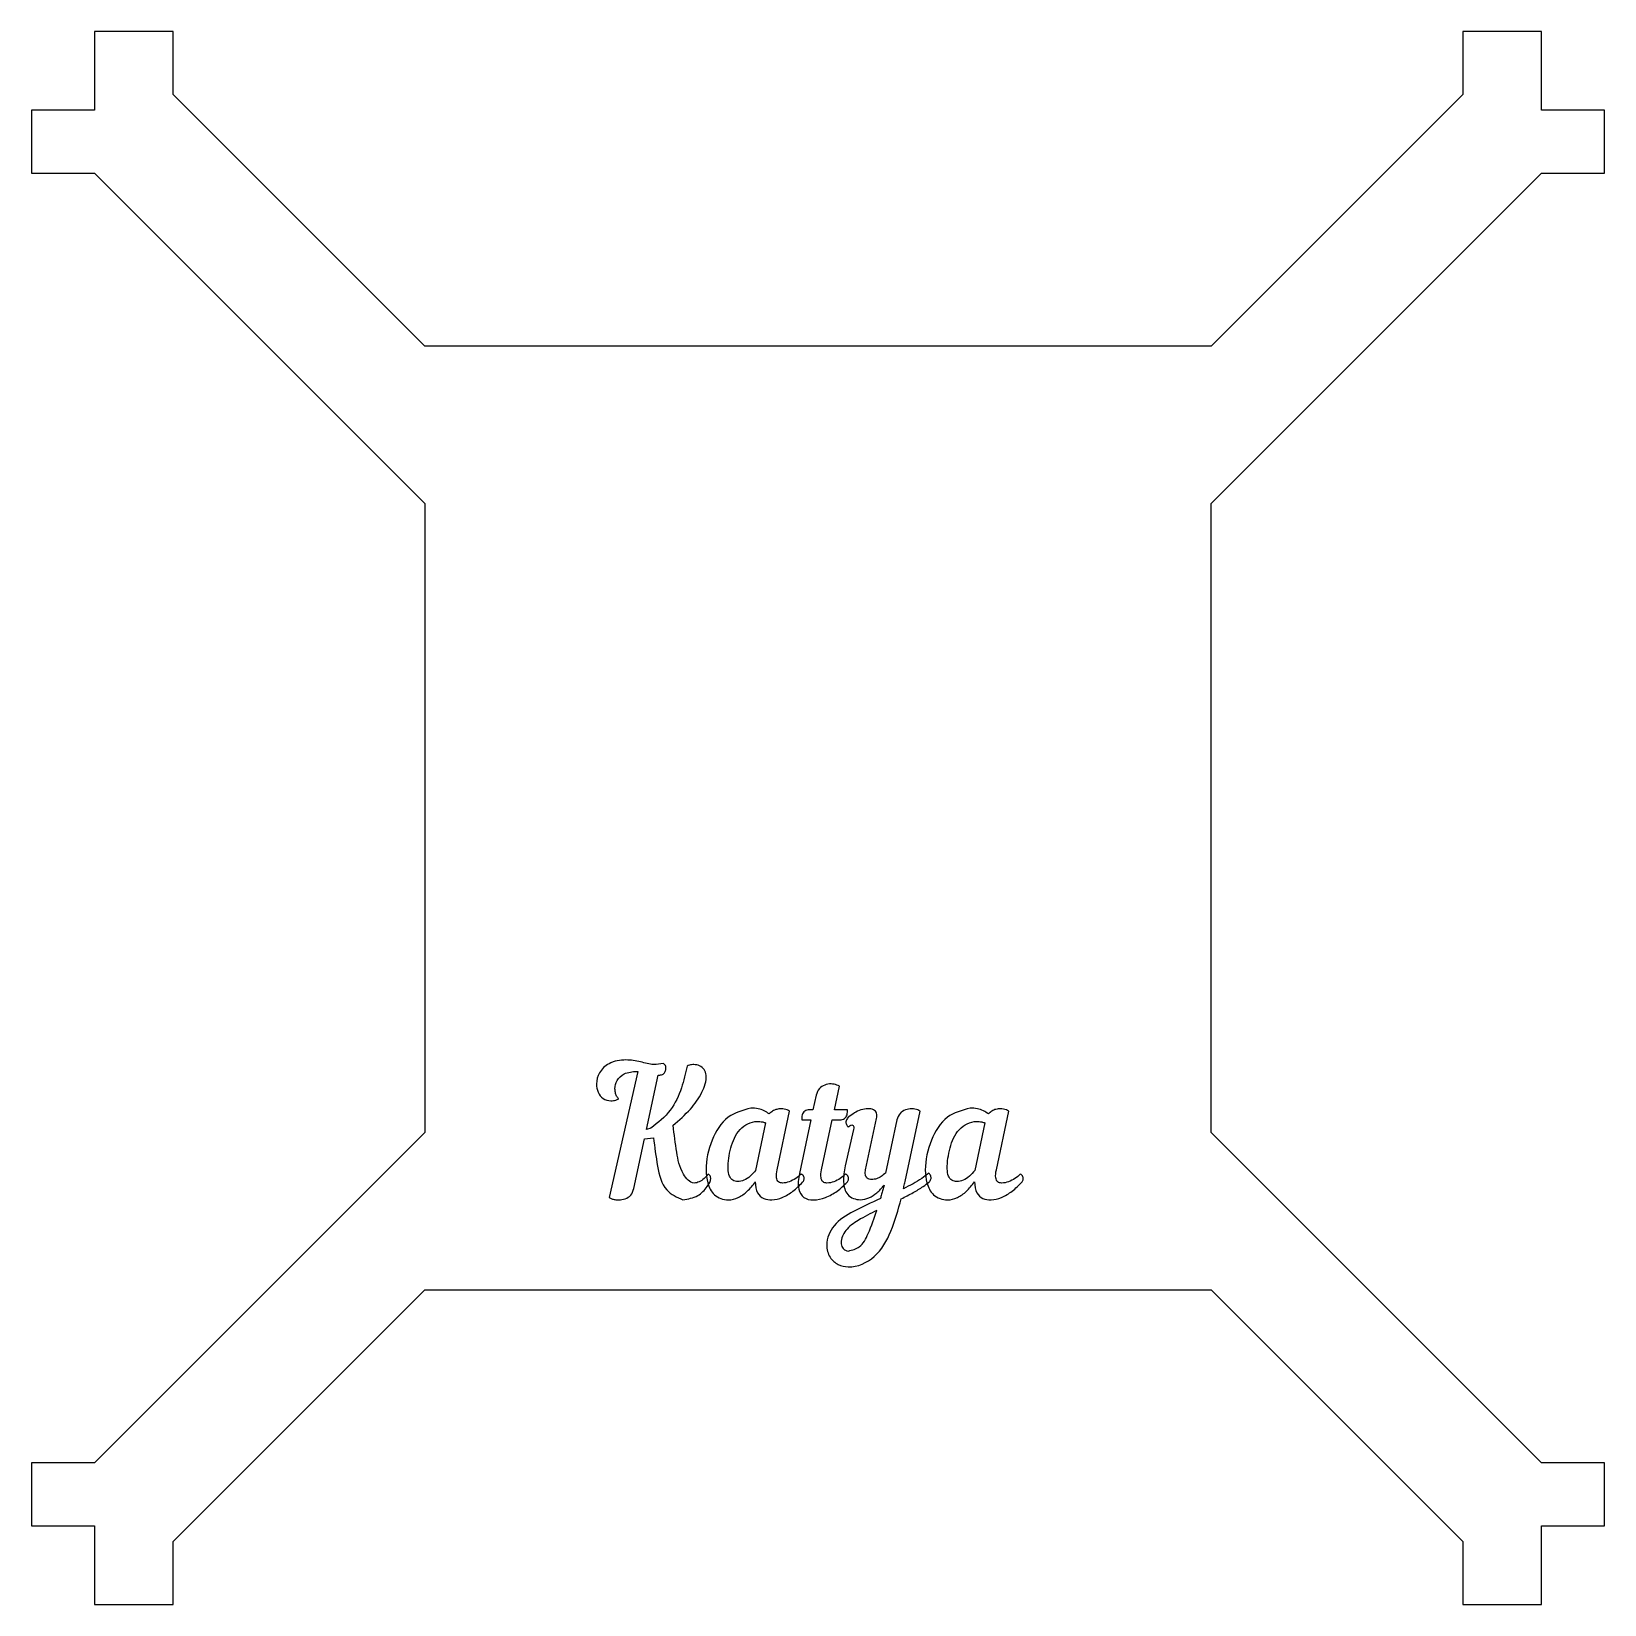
# Model space of a CAD drawing. Extents: x 605 to 805, y 526 to 726.
import ezdxf

# ---------------------------------------------------------------- set-up
doc = ezdxf.new("R2010")
doc.units = 0
doc.layers.get('0').update_dxf_attribs({"linetype": 'CONTINUOUS'})

msp = doc.modelspace()

# ---------------------------------------------------------------- linework, layer by layer
at = {"color": 7}
for p, q in [((622.58953, 726.417758), (612.58952, 726.417758)), ((612.58952, 726.417758), (612.58952, 716.417748)), ((622.58953, 718.417758), (622.58953, 726.417758)), ((796.58953, 726.417758), (786.58952, 726.417758)), ((786.58952, 726.417758), (786.58952, 718.417758)), ((796.58953, 716.417748), (796.58953, 726.417758)), ((654.58953, 686.417748), (622.58953, 718.417758)), ((786.58952, 718.417758), (754.58952, 686.417748)), ((612.58952, 716.417748), (604.589531, 716.417748)), ((604.589531, 716.417748), (604.589531, 708.417748)), ((804.58952, 716.417748), (796.58953, 716.417748)), ((804.58952, 708.417748), (804.58952, 716.417748)), ((604.589531, 708.417748), (612.58952, 708.417748)), ((612.58952, 708.417748), (654.58953, 666.417748)), ((754.58952, 666.417748), (796.58953, 708.417748)), ((796.58953, 708.417748), (804.58952, 708.417748)), ((754.58952, 686.417748), (654.58953, 686.417748)), ((654.58953, 666.417748), (654.58953, 586.41776)), ((754.58952, 586.41776), (754.58952, 666.417748)), ((654.58953, 586.41776), (612.58952, 544.41776)), ((796.58953, 544.41776), (754.58952, 586.41776)), ((622.58953, 534.41776), (654.58953, 566.41776)), ((654.58953, 566.41776), (754.58952, 566.41776)), ((754.58952, 566.41776), (786.58952, 534.41776)), ((612.58952, 544.41776), (604.589531, 544.41776)), ((604.589531, 544.41776), (604.589531, 536.41777)), ((804.58952, 544.41776), (796.58953, 544.41776)), ((804.58952, 536.41777), (804.58952, 544.41776)), ((604.589531, 536.41777), (612.58952, 536.41777)), ((612.58952, 536.41777), (612.58952, 526.41776)), ((796.58953, 526.41776), (796.58953, 536.41777)), ((796.58953, 536.41777), (804.58952, 536.41777)), ((622.58953, 526.41776), (622.58953, 534.41776)), ((786.58952, 534.41776), (786.58952, 526.41776)), ((612.58952, 526.41776), (622.58953, 526.41776)), ((786.58952, 526.41776), (796.58953, 526.41776))]:
    msp.add_line(p, q, dxfattribs=at)
at = {"color": 5}
for p, q in [((681.689504, 594.209116), (678.054474, 578.156316)), ((681.576614, 594.209116), (681.689504, 594.209116)), ((682.795814, 586.803605), (684.263364, 593.734983)), ((684.263364, 593.734983), (684.466564, 593.734983)), ((706.673924, 589.332316), (707.306104, 592.312583)), ((704.348414, 591.183694), (703.942014, 589.332316)), ((699.394004, 581.67845), (700.974454, 589.151694)), ((703.671084, 588.022805), (702.226104, 581.204316)), ((702.542194, 588.022805), (703.671084, 588.022805)), ((703.942014, 589.332316), (703.490464, 589.332316)), ((705.048324, 581.67845), (706.380414, 588.022805)), ((706.380414, 588.022805), (707.373834, 588.022805)), ((708.322104, 589.332316), (706.673924, 589.332316)), ((710.646534, 581.701027), (712.046364, 588.203427)), ((714.620224, 588.022805), (713.152674, 581.27205)), ((715.658804, 580.210894), (717.577914, 589.151694)), ((727.263454, 581.67845), (728.843894, 589.151694)), ((683.337674, 586.984227), (682.795814, 586.803605)), ((697.926454, 587.661561), (696.662094, 581.610716)), ((709.111244, 586.826183), (708.050114, 582.197738)), ((725.795894, 587.661561), (724.531544, 581.610716)), ((681.192794, 579.307783), (682.524874, 585.606983)), ((682.524874, 585.606983), (683.676344, 585.765027))]:
    msp.add_line(p, q, dxfattribs=at)
for points in [[(676.808517, 594.028494), (676.560071, 593.599657), (676.429937, 593.101635), (676.428874, 592.606094)], [(678.021031, 595.179961), (677.525528, 594.913403), (677.090706, 594.515576), (676.808517, 594.028494)], [(680.176794, 595.654095), (679.434931, 595.654956), (678.675112, 595.531827), (678.021031, 595.179961)], [(679.937632, 593.871286), (680.435477, 594.12125), (681.006045, 594.165183), (681.576614, 594.209116)], [(682.029004, 595.41661), (681.419179, 595.563893), (680.804412, 595.653366), (680.176794, 595.654095)], [(683.69056, 595.078779), (683.132356, 595.101483), (682.582717, 595.282878), (682.029004, 595.41661)], [(684.940704, 595.202539), (684.522422, 595.132248), (684.10414, 595.061957), (683.69056, 595.078779)], [(684.902234, 593.867942), (685.017963, 593.942967), (685.10744, 594.06519), (685.167317, 594.196574)], [(685.123004, 595.040313), (685.072524, 595.103536), (685.006614, 595.153037), (684.940704, 595.202539)], [(685.22502, 594.83795), (685.203456, 594.911055), (685.169883, 594.981601), (685.123004, 595.040313)], [(685.167317, 594.196574), (685.22807, 594.329878), (685.258352, 594.472614), (685.256794, 594.615517)], [(685.256794, 594.615517), (685.255977, 594.690469), (685.2464, 594.765468), (685.22502, 594.83795)], [(687.966124, 594.88645), (687.747, 593.956446), (687.527875, 593.026442), (687.222729, 592.11022)], [(688.232872, 594.993483), (688.141497, 594.965432), (688.053811, 594.925941), (687.966124, 594.88645)], [(688.519695, 595.050347), (688.422608, 595.03872), (688.325832, 595.022021), (688.232872, 594.993483)], [(688.801503, 595.067072), (688.70745, 595.068072), (688.613428, 595.061573), (688.519695, 595.050347)], [(689.536531, 594.901502), (689.303768, 595.00833), (689.052524, 595.064406), (688.801503, 595.067072)], [(690.121043, 594.434895), (689.980431, 594.639404), (689.767586, 594.795458), (689.536531, 594.901502)], [(690.359364, 593.712405), (690.332365, 593.968703), (690.264074, 594.226867), (690.121043, 594.434895)], [(676.428874, 592.606094), (676.428093, 592.242535), (676.496787, 591.880311), (676.647127, 591.548284)], [(678.776963, 591.996494), (678.775065, 592.357807), (678.864148, 592.725596), (679.046225, 593.041762)], [(679.046225, 593.041762), (679.251628, 593.39843), (679.575378, 593.689401), (679.937632, 593.871286)], [(684.466564, 593.734983), (684.621972, 593.760992), (684.77738, 593.787001), (684.902234, 593.867942)], [(687.222729, 592.11022), (686.886861, 591.101757), (686.446778, 590.109991), (685.812036, 589.278799)], [(689.827533, 591.565008), (690.167218, 592.237606), (690.437874, 592.967117), (690.359364, 593.712405)], [(704.759834, 592.014055), (704.561739, 591.782473), (704.455077, 591.483083), (704.348414, 591.183694)], [(705.442187, 592.468119), (705.181769, 592.37066), (704.935039, 592.218879), (704.759834, 592.014055)], [(706.244953, 592.606094), (705.973311, 592.60818), (705.700989, 592.564974), (705.442187, 592.468119)], [(706.640483, 592.570137), (706.509691, 592.593293), (706.377403, 592.605077), (706.244953, 592.606094)], [(707.000889, 592.468955), (706.885705, 592.516384), (706.763759, 592.548312), (706.640483, 592.570137)], [(707.306104, 592.312583), (707.206258, 592.369044), (707.106411, 592.425505), (707.000889, 592.468955)], [(676.647127, 591.548284), (676.786424, 591.240648), (676.995813, 590.958935), (677.27178, 590.766423)], [(677.27178, 590.766423), (677.556382, 590.567889), (677.911793, 590.464223), (678.257673, 590.461206)], [(678.257673, 590.461206), (678.364177, 590.460276), (678.469776, 590.46889), (678.5746, 590.484619)], [(678.5746, 590.484619), (678.683533, 590.500964), (678.791628, 590.524993), (678.896544, 590.558205)], [(678.833828, 591.506473), (678.797702, 591.667589), (678.777831, 591.831365), (678.776963, 591.996494)], [(678.991039, 591.05659), (678.918796, 591.197664), (678.868727, 591.350827), (678.833828, 591.506473)], [(678.896544, 590.558205), (679.009668, 590.594014), (679.119096, 590.640498), (679.228524, 590.686983)], [(679.228524, 590.686983), (679.143081, 590.80676), (679.057638, 590.926538), (678.991039, 591.05659)], [(688.362488, 589.417611), (688.93392, 590.062905), (689.428383, 590.774666), (689.827533, 591.565008)], [(685.812036, 589.278799), (685.134924, 588.392125), (684.236299, 587.688176), (683.337674, 586.984227)], [(686.159904, 587.345472), (686.928819, 588.006202), (687.697734, 588.666932), (688.362488, 589.417611)], [(693.182608, 588.37067), (692.249359, 587.685403), (691.602708, 586.588097), (691.140573, 585.454793)], [(696.052494, 589.535516), (695.023546, 589.251207), (693.994597, 588.966899), (693.182608, 588.37067)], [(696.981528, 589.452731), (696.674389, 589.507963), (696.363442, 589.521739), (696.052494, 589.535516)], [(697.750009, 589.204376), (697.51056, 589.326004), (697.247472, 589.404908), (696.981528, 589.452731)], [(698.378004, 588.79045), (698.175507, 588.940777), (697.973009, 589.091104), (697.750009, 589.204376)], [(698.821198, 589.160893), (698.658746, 589.059275), (698.518375, 588.924862), (698.378004, 588.79045)], [(699.349687, 589.3758), (699.163642, 589.329637), (698.98165, 589.261261), (698.821198, 589.160893)], [(699.913294, 589.445205), (699.724063, 589.445689), (699.534868, 589.421748), (699.349687, 589.3758)], [(700.308823, 589.409248), (700.178005, 589.432581), (700.045641, 589.444867), (699.913294, 589.445205)], [(700.669232, 589.308066), (700.554054, 589.355449), (700.432125, 589.387256), (700.308823, 589.409248)], [(700.974454, 589.151694), (700.874602, 589.208176), (700.77475, 589.264658), (700.669232, 589.308066)], [(702.582333, 588.683414), (702.516791, 588.46933), (702.529493, 588.246067), (702.542194, 588.022805)], [(702.908458, 589.153367), (702.754079, 589.04663), (702.638981, 588.86845), (702.582333, 588.683414)], [(703.490464, 589.332316), (703.281626, 589.299649), (703.072788, 589.266983), (702.908458, 589.153367)], [(707.373834, 588.022805), (707.582674, 588.055471), (707.791513, 588.088138), (707.955844, 588.201755)], [(707.955844, 588.201755), (708.110222, 588.308492), (708.225319, 588.486672), (708.281967, 588.671707)], [(708.433914, 588.361472), (708.323817, 588.223131), (708.213719, 588.084791), (708.168, 587.919115)], [(708.281967, 588.671707), (708.347507, 588.885792), (708.334806, 589.109054), (708.322104, 589.332316)], [(709.219959, 588.913374), (708.94554, 588.747175), (708.689727, 588.554323), (708.433914, 588.361472)], [(710.056172, 589.299705), (709.763451, 589.207654), (709.483148, 589.072772), (709.219959, 588.913374)], [(710.962624, 589.445205), (710.651987, 589.440643), (710.347912, 589.391446), (710.056172, 589.299705)], [(711.649994, 589.313919), (711.440007, 589.426226), (711.199409, 589.448683), (710.962624, 589.445205)], [(712.036327, 588.906684), (711.967175, 589.075937), (711.818432, 589.223834), (711.649994, 589.313919)], [(712.046364, 588.203427), (712.084668, 588.449021), (712.122972, 588.694616), (712.036327, 588.906684)], [(715.031644, 588.853166), (714.833549, 588.621584), (714.726887, 588.322194), (714.620224, 588.022805)], [(715.713997, 589.30723), (715.453579, 589.209771), (715.206849, 589.05799), (715.031644, 588.853166)], [(716.516763, 589.445205), (716.245121, 589.447291), (715.972799, 589.404085), (715.713997, 589.30723)], [(716.912293, 589.409248), (716.781501, 589.432404), (716.649213, 589.444188), (716.516763, 589.445205)], [(717.272699, 589.308066), (717.157515, 589.355495), (717.035569, 589.387423), (716.912293, 589.409248)], [(717.577914, 589.151694), (717.478068, 589.208155), (717.378221, 589.264616), (717.272699, 589.308066)], [(721.052058, 588.37067), (720.118809, 587.685403), (719.472158, 586.588097), (719.010023, 585.454793)], [(723.921944, 589.535516), (722.892996, 589.251207), (721.864047, 588.966899), (721.052058, 588.37067)], [(724.850976, 589.452731), (724.543838, 589.507963), (724.232891, 589.521739), (723.921944, 589.535516)], [(725.619454, 589.204376), (725.380006, 589.326003), (725.116919, 589.404907), (724.850976, 589.452731)], [(726.247454, 588.79045), (726.044955, 588.940777), (725.842456, 589.091104), (725.619454, 589.204376)], [(726.690645, 589.160893), (726.528194, 589.059275), (726.387824, 588.924862), (726.247454, 588.79045)], [(727.219132, 589.3758), (727.033088, 589.329637), (726.851096, 589.261261), (726.690645, 589.160893)], [(727.782743, 589.445206), (727.593511, 589.44569), (727.404314, 589.421749), (727.219132, 589.3758)], [(728.178272, 589.409248), (728.047454, 589.432581), (727.91509, 589.444867), (727.782743, 589.445206)], [(728.538678, 589.308066), (728.423502, 589.355449), (728.301574, 589.387256), (728.178272, 589.409248)], [(728.843894, 589.151694), (728.744044, 589.208176), (728.644194, 589.264658), (728.538678, 589.308066)], [(686.635706, 583.917831), (686.46008, 585.038472), (686.309992, 586.191972), (686.159904, 587.345472)], [(693.515425, 584.470568), (693.746679, 585.328979), (694.071855, 586.180929), (694.691139, 586.826183)], [(694.691139, 586.826183), (695.255642, 587.414359), (696.064521, 587.830791), (696.865293, 587.842183)], [(696.865293, 587.842183), (696.978995, 587.843801), (697.092532, 587.837252), (697.205634, 587.825458)], [(697.205634, 587.825458), (697.323451, 587.813172), (697.440794, 587.795194), (697.556007, 587.768594)], [(697.556007, 587.768594), (697.681166, 587.739699), (697.80381, 587.70063), (697.926454, 587.661561)], [(708.168, 587.919115), (708.125591, 587.765432), (708.138577, 587.588227), (708.20312, 587.441637)], [(708.20312, 587.441637), (708.256522, 587.320351), (708.345218, 587.220022), (708.433914, 587.119694)], [(708.433914, 587.119694), (708.49347, 587.171308), (708.553026, 587.222922), (708.616209, 587.270213)], [(708.616209, 587.270213), (708.662359, 587.304755), (708.710444, 587.33699), (708.763384, 587.360524)], [(708.763384, 587.360524), (708.801937, 587.377662), (708.843064, 587.390185), (708.885474, 587.390628)], [(708.885474, 587.390628), (708.946644, 587.391266), (709.010483, 587.36677), (709.054389, 587.324566)], [(709.054389, 587.324566), (709.104972, 587.275944), (709.1291, 587.203819), (709.138008, 587.133074)], [(709.138008, 587.133074), (709.151141, 587.028776), (709.131193, 586.927479), (709.111244, 586.826183)], [(721.384868, 584.470568), (721.616124, 585.328979), (721.941301, 586.180928), (722.560586, 586.826183)], [(722.560586, 586.826183), (723.12509, 587.41436), (723.933971, 587.830793), (724.734744, 587.842183)], [(724.734744, 587.842183), (724.848444, 587.843801), (724.96198, 587.837252), (725.075079, 587.825458)], [(725.075079, 587.825458), (725.192896, 587.813172), (725.310239, 587.795194), (725.425452, 587.768595)], [(725.425452, 587.768595), (725.550609, 587.7397), (725.673252, 587.70063), (725.795894, 587.661561)], [(683.676344, 585.765027), (683.820545, 584.577906), (683.964746, 583.390786), (684.191451, 582.140876)], [(691.140573, 585.454793), (690.637169, 584.220284), (690.352705, 582.943059), (690.362894, 581.655873)], [(693.162544, 581.813916), (693.141938, 582.71623), (693.280019, 583.596747), (693.515425, 584.470568)], [(719.010023, 585.454793), (718.506619, 584.220284), (718.222155, 582.943059), (718.232344, 581.655873)], [(721.031984, 581.813916), (721.011377, 582.71623), (721.14946, 583.596747), (721.384868, 584.470568)], [(684.191451, 582.140876), (684.3918, 581.036271), (684.656587, 579.882628), (685.358806, 579.123816)], [(687.482791, 581.147454), (686.947657, 582.064556), (686.782733, 582.979679), (686.635706, 583.917831)], [(708.050114, 582.197738), (707.933413, 581.526983), (707.816712, 580.856229), (707.850256, 580.146505)], [(688.846653, 580.007695), (688.278795, 580.02136), (687.811115, 580.58478), (687.482791, 581.147454)], [(689.478832, 580.164903), (689.276358, 580.071525), (689.054778, 580.002686), (688.846653, 580.007695)], [(690.095959, 580.572975), (689.914094, 580.408656), (689.708785, 580.270953), (689.478832, 580.164903)], [(690.607724, 581.136583), (690.44541, 580.93932), (690.283095, 580.742057), (690.095959, 580.572975)], [(690.362894, 581.655873), (690.3672, 581.111782), (690.424153, 580.565912), (690.572782, 580.030272)], [(690.509889, 579.572027), (690.743865, 579.892594), (690.956254, 580.241169), (690.946394, 580.617295)], [(690.572782, 580.030272), (690.728955, 579.467449), (690.986345, 578.915922), (691.409831, 578.525087)], [(690.805914, 580.996936), (690.750074, 581.054882), (690.678899, 581.095732), (690.607724, 581.136583)], [(690.913784, 580.81715), (690.891024, 580.883929), (690.854203, 580.946825), (690.805914, 580.996936)], [(690.946394, 580.617295), (690.944631, 580.684533), (690.935766, 580.752653), (690.913784, 580.81715)], [(693.323095, 580.890736), (693.196352, 581.180278), (693.169748, 581.498429), (693.162544, 581.813916)], [(693.75458, 580.358904), (693.56185, 580.482785), (693.415727, 580.679119), (693.323095, 580.890736)], [(694.381743, 580.188316), (694.162369, 580.189027), (693.937486, 580.241337), (693.75458, 580.358904)], [(695.158581, 580.371447), (694.912215, 580.26438), (694.651132, 580.187443), (694.381743, 580.188316)], [(695.96051, 580.870667), (695.721137, 580.667093), (695.450166, 580.498166), (695.158581, 580.371447)], [(695.591743, 578.959919), (695.971391, 579.319452), (696.294168, 579.731306), (696.616944, 580.143161)], [(696.662094, 581.610716), (696.440508, 581.350574), (696.218921, 581.090432), (695.96051, 580.870667)], [(696.616944, 580.143161), (696.648961, 579.652684), (696.680978, 579.162208), (696.915461, 578.759227)], [(699.318746, 580.683355), (699.261186, 581.025067), (699.327595, 581.351759), (699.394004, 581.67845)], [(699.574628, 580.159885), (699.428222, 580.279205), (699.352354, 580.48384), (699.318746, 580.683355)], [(700.071344, 580.007694), (699.891779, 580.014934), (699.705166, 580.053498), (699.574628, 580.159885)], [(700.931803, 580.174937), (700.657235, 580.07244), (700.374322, 579.995478), (700.071344, 580.007694)], [(701.762163, 580.593044), (701.504833, 580.42108), (701.223011, 580.283646), (700.931803, 580.174937)], [(701.409281, 578.986677), (701.842293, 579.322907), (702.232459, 579.710456), (702.622624, 580.098005)], [(702.442004, 581.136583), (702.222546, 580.945314), (702.003088, 580.754045), (701.762163, 580.593044)], [(702.226104, 581.204316), (702.103015, 580.544142), (701.979925, 579.883969), (702.145826, 579.234196)], [(702.651895, 580.9961), (702.590515, 581.053451), (702.51626, 581.095017), (702.442004, 581.136583)], [(702.622624, 580.098005), (702.662967, 580.151001), (702.703309, 580.203997), (702.735514, 580.261904)], [(702.781506, 580.81046), (702.751592, 580.880592), (702.706917, 580.944688), (702.651895, 580.9961)], [(702.735514, 580.261904), (702.764964, 580.314856), (702.787609, 580.371915), (702.803246, 580.430819)], [(702.825824, 580.594717), (702.825738, 580.6683), (702.810606, 580.742236), (702.781506, 580.81046)], [(702.803246, 580.430819), (702.817463, 580.484368), (702.825888, 580.539443), (702.825824, 580.594717)], [(704.973066, 580.683355), (704.915506, 581.025067), (704.981915, 581.351759), (705.048324, 581.67845)], [(705.228948, 580.159885), (705.082542, 580.279205), (705.006674, 580.48384), (704.973066, 580.683355)], [(705.725664, 580.007694), (705.546099, 580.014934), (705.359486, 580.053498), (705.228948, 580.159885)], [(706.586123, 580.174937), (706.311555, 580.07244), (706.028642, 579.995478), (705.725664, 580.007694)], [(707.416483, 580.593044), (707.159153, 580.42108), (706.877331, 580.283646), (706.586123, 580.174937)], [(707.02932, 578.986677), (707.477876, 579.316658), (707.877415, 579.707331), (708.276954, 580.098005)], [(708.096324, 581.136583), (707.876866, 580.945314), (707.657408, 580.754045), (707.416483, 580.593044)], [(707.850256, 580.146505), (707.877828, 579.563152), (708.006905, 578.953471), (708.377908, 578.536794)], [(708.306217, 580.996099), (708.244837, 581.05345), (708.170581, 581.095016), (708.096324, 581.136583)], [(708.276954, 580.098005), (708.317295, 580.151001), (708.357635, 580.203998), (708.38984, 580.261904)], [(708.435833, 580.810459), (708.405917, 580.880592), (708.361241, 580.944688), (708.306217, 580.996099)], [(708.38984, 580.261904), (708.41929, 580.314857), (708.441935, 580.371915), (708.457574, 580.430819)], [(708.480154, 580.594717), (708.480068, 580.6683), (708.464934, 580.742236), (708.435833, 580.810459)], [(708.457574, 580.430819), (708.471792, 580.484368), (708.480218, 580.539443), (708.480154, 580.594717)], [(710.609743, 581.068014), (710.570042, 581.279636), (710.608288, 581.490331), (710.646534, 581.701027)], [(710.848901, 580.625657), (710.721738, 580.731771), (710.641228, 580.900184), (710.609743, 581.068014)], [(711.414183, 580.45925), (711.210984, 580.462508), (710.997912, 580.50131), (710.848901, 580.625657)], [(712.040505, 580.559596), (711.840207, 580.493424), (711.632915, 580.455744), (711.414183, 580.45925)], [(712.616658, 580.840564), (712.43819, 580.722436), (712.242919, 580.626467), (712.040505, 580.559596)], [(713.152674, 581.27205), (712.980457, 581.11971), (712.808239, 580.96737), (712.616658, 580.840564)], [(715.591064, 579.895641), (715.613733, 580.000707), (715.636269, 580.1058), (715.658804, 580.210894)], [(717.771916, 580.574647), (717.417379, 580.334598), (717.045664, 580.119556), (716.668951, 579.914875)], [(718.684224, 581.249472), (718.384585, 581.018032), (718.084946, 580.786592), (717.771916, 580.574647)], [(717.96343, 579.575372), (718.215911, 579.75044), (718.461368, 579.935511), (718.706824, 580.120583)], [(718.232344, 581.655873), (718.23665, 581.111782), (718.293603, 580.565912), (718.442232, 580.030272)], [(718.442232, 580.030272), (718.598405, 579.467449), (718.855795, 578.915922), (719.279281, 578.525087)], [(718.925905, 580.901608), (718.874461, 581.033986), (718.779343, 581.141729), (718.684224, 581.249472)], [(718.706824, 580.120583), (718.806035, 580.238336), (718.905246, 580.35609), (718.946816, 580.498553)], [(718.946816, 580.498553), (718.984289, 580.626974), (718.974922, 580.775474), (718.925905, 580.901608)], [(721.192537, 580.890735), (721.065794, 581.180277), (721.039189, 581.498429), (721.031984, 581.813916)], [(721.624023, 580.358904), (721.431294, 580.482784), (721.28517, 580.679118), (721.192537, 580.890735)], [(722.251184, 580.188317), (722.031811, 580.189028), (721.806929, 580.241338), (721.624023, 580.358904)], [(723.028028, 580.371447), (722.781659, 580.264379), (722.520575, 580.187443), (722.251184, 580.188317)], [(723.829959, 580.870667), (723.590585, 580.667093), (723.319613, 580.498166), (723.028028, 580.371447)], [(723.461184, 578.959918), (723.840832, 579.319451), (724.163608, 579.731306), (724.486384, 580.143161)], [(724.531544, 581.610716), (724.309957, 581.350574), (724.08837, 581.090432), (723.829959, 580.870667)], [(724.486384, 580.143161), (724.518402, 579.652684), (724.55042, 579.162208), (724.784903, 578.759227)], [(727.188191, 580.683356), (727.130632, 581.025068), (727.197043, 581.351759), (727.263454, 581.67845)], [(727.444073, 580.159886), (727.297666, 580.279206), (727.221798, 580.483841), (727.188191, 580.683356)], [(727.940784, 580.007695), (727.76122, 580.014936), (727.574609, 580.0535), (727.444073, 580.159886)], [(728.801248, 580.174937), (728.526678, 580.072439), (728.243764, 579.995477), (727.940784, 580.007695)], [(729.631609, 580.593044), (729.374278, 580.42108), (729.092456, 580.283646), (728.801248, 580.174937)], [(729.278724, 578.986677), (729.711738, 579.322908), (730.101906, 579.710456), (730.492074, 580.098005)], [(730.311454, 581.136583), (730.091995, 580.945314), (729.872535, 580.754045), (729.631609, 580.593044)], [(730.52134, 580.9961), (730.459962, 581.05345), (730.385708, 581.095016), (730.311454, 581.136583)], [(730.492074, 580.098005), (730.532417, 580.151001), (730.572759, 580.203997), (730.604964, 580.261904)], [(730.650954, 580.81046), (730.621039, 580.880593), (730.576363, 580.944688), (730.52134, 580.9961)], [(730.604964, 580.261904), (730.634414, 580.314856), (730.657059, 580.371915), (730.672696, 580.430819)], [(730.695273, 580.594716), (730.695187, 580.6683), (730.680055, 580.742236), (730.650954, 580.81046)], [(730.672696, 580.430819), (730.686913, 580.484368), (730.695338, 580.539443), (730.695273, 580.594716)], [(678.054474, 578.156316), (678.154175, 578.099204), (678.253875, 578.042092), (678.359696, 577.999945)], [(679.251104, 577.862805), (679.529744, 577.864049), (679.809288, 577.90451), (680.075608, 578.001617)], [(680.075608, 578.001617), (680.342147, 578.098803), (680.595441, 578.252729), (680.774684, 578.461534)], [(680.774684, 578.461534), (680.976868, 578.697065), (681.084831, 579.002424), (681.192794, 579.307783)], [(685.358806, 579.123816), (685.884103, 578.556186), (686.654179, 578.209495), (687.424254, 577.862805)], [(687.424254, 577.862805), (688.082348, 577.981207), (688.740441, 578.09961), (689.290686, 578.411362)], [(689.290686, 578.411362), (689.766811, 578.68112), (690.162186, 579.095647), (690.509889, 579.572027)], [(691.409831, 578.525087), (691.875738, 578.095102), (692.542682, 577.859616), (693.185114, 577.862805)], [(693.185114, 577.862805), (693.620907, 577.864969), (694.045421, 577.976961), (694.436093, 578.157989)], [(694.436093, 578.157989), (694.863634, 578.3561), (695.250643, 578.636891), (695.591743, 578.959919)], [(696.915461, 578.759227), (697.089239, 578.460571), (697.374223, 578.209972), (697.69565, 578.057644)], [(697.69565, 578.057644), (698.014076, 577.906737), (698.368269, 577.852275), (698.716674, 577.862805)], [(698.716674, 577.862805), (699.171007, 577.876538), (699.615495, 578.000792), (700.035383, 578.176386)], [(700.035383, 578.176386), (700.529481, 578.383013), (700.989514, 578.660732), (701.409281, 578.986677)], [(702.145826, 579.234196), (702.25055, 578.824029), (702.470429, 578.418006), (702.803091, 578.177222)], [(702.803091, 578.177222), (703.130527, 577.94022), (703.567231, 577.863307), (703.987173, 577.862805)], [(703.987173, 577.862805), (704.528795, 577.862158), (705.042532, 577.988618), (705.535841, 578.176385)], [(705.535841, 578.176385), (706.066313, 578.378298), (706.573163, 578.651104), (707.02932, 578.986677)], [(708.377908, 578.536794), (708.754495, 578.113845), (709.380345, 577.889755), (709.969224, 577.885384)], [(712.520514, 578.02085), (711.368308, 577.506253), (710.216102, 576.991657), (709.087019, 576.387724)], [(709.969224, 577.885384), (710.351178, 577.882549), (710.717577, 577.97215), (711.059647, 578.119524)], [(711.059647, 578.119524), (711.427336, 578.277935), (711.766914, 578.503098), (712.069793, 578.76508)], [(712.069793, 578.76508), (712.408712, 579.058238), (712.701678, 579.397499), (712.994644, 579.736761)], [(712.673538, 578.571079), (712.623712, 578.387346), (712.572113, 578.204098), (712.520514, 578.02085)], [(712.826565, 579.141377), (712.774676, 578.951521), (712.725054, 578.76104), (712.673538, 578.571079)], [(712.994644, 579.736761), (712.937788, 579.538528), (712.880932, 579.340295), (712.826565, 579.141377)], [(715.162114, 577.998272), (715.679509, 578.258157), (716.196903, 578.518043), (716.703255, 578.799365)], [(716.668951, 579.914875), (716.268272, 579.697171), (715.861938, 579.491188), (715.455604, 579.285205)], [(715.455604, 579.285205), (715.478336, 579.385236), (715.501068, 579.485268), (715.523323, 579.585406)], [(715.523323, 579.585406), (715.546286, 579.688733), (715.56874, 579.792174), (715.591064, 579.895641)], [(716.703255, 578.799365), (717.134693, 579.039066), (717.558114, 579.29433), (717.96343, 579.575372)], [(719.279281, 578.525087), (719.745188, 578.095102), (720.412132, 577.859615), (721.054564, 577.862805)], [(721.054564, 577.862805), (721.490355, 577.864969), (721.914867, 577.976962), (722.305537, 578.157989)], [(722.305537, 578.157989), (722.733076, 578.3561), (723.120084, 578.636891), (723.461184, 578.959918)], [(724.784903, 578.759227), (724.958682, 578.460571), (725.243666, 578.209972), (725.565095, 578.057643)], [(725.565095, 578.057643), (725.88352, 577.906738), (726.237711, 577.852275), (726.586114, 577.862806)], [(726.586114, 577.862806), (727.040446, 577.876537), (727.484935, 578.000792), (727.904823, 578.176386)], [(727.904823, 578.176386), (728.398922, 578.383014), (728.858955, 578.660732), (729.278724, 578.986677)], [(678.359696, 577.999945), (678.488674, 577.948574), (678.626744, 577.919434), (678.765261, 577.898763)], [(678.765261, 577.898763), (678.926702, 577.87467), (679.08875, 577.862081), (679.251104, 577.862805)], [(709.087019, 576.387724), (708.179092, 575.902085), (707.286117, 575.358679), (706.636912, 574.558924)], [(712.068954, 576.530716), (711.268185, 576.131141), (710.467415, 575.731567), (709.69829, 575.264689)], [(710.966828, 573.5747), (711.404089, 574.57808), (711.736522, 575.554398), (712.068954, 576.530716)], [(713.849257, 573.889952), (714.402878, 575.229281), (714.782496, 576.613777), (715.162114, 577.998272)], [(706.636912, 574.558924), (706.08388, 573.877646), (705.707743, 573.010346), (705.702024, 572.128051)], [(709.69829, 575.264689), (709.10986, 574.907497), (708.539952, 574.510911), (708.11032, 573.958523)], [(705.702024, 572.128051), (705.698487, 571.582448), (705.836601, 571.03111), (706.12933, 570.5752)], [(708.11032, 573.958523), (707.767102, 573.517239), (707.513407, 572.976524), (707.530824, 572.421561)], [(707.530824, 572.421561), (707.537718, 572.201867), (707.587101, 571.979939), (707.705593, 571.795236)], [(709.829579, 571.893074), (710.360675, 572.272166), (710.685455, 572.929036), (710.966828, 573.5747)], [(711.733637, 570.659658), (712.718465, 571.527948), (713.353599, 572.690848), (713.849257, 573.889952)], [(706.12933, 570.5752), (706.381021, 570.183206), (706.747015, 569.861759), (707.163727, 569.654529)], [(707.705593, 571.795236), (707.798009, 571.65118), (707.932464, 571.529768), (708.086071, 571.459915)], [(708.086071, 571.459915), (708.202248, 571.407083), (708.329381, 571.383744), (708.456514, 571.360405)], [(708.433934, 569.350983), (709.627448, 569.312222), (710.828302, 569.861456), (711.733637, 570.659658)], [(708.456514, 571.360405), (708.950398, 571.489228), (709.444282, 571.618052), (709.829579, 571.893074)], [(707.163727, 569.654529), (707.556725, 569.459093), (707.994833, 569.365244), (708.433934, 569.350983)]]:
    msp.add_open_spline(points, degree=3, dxfattribs=at)

doc.saveas('drawing.dxf')
